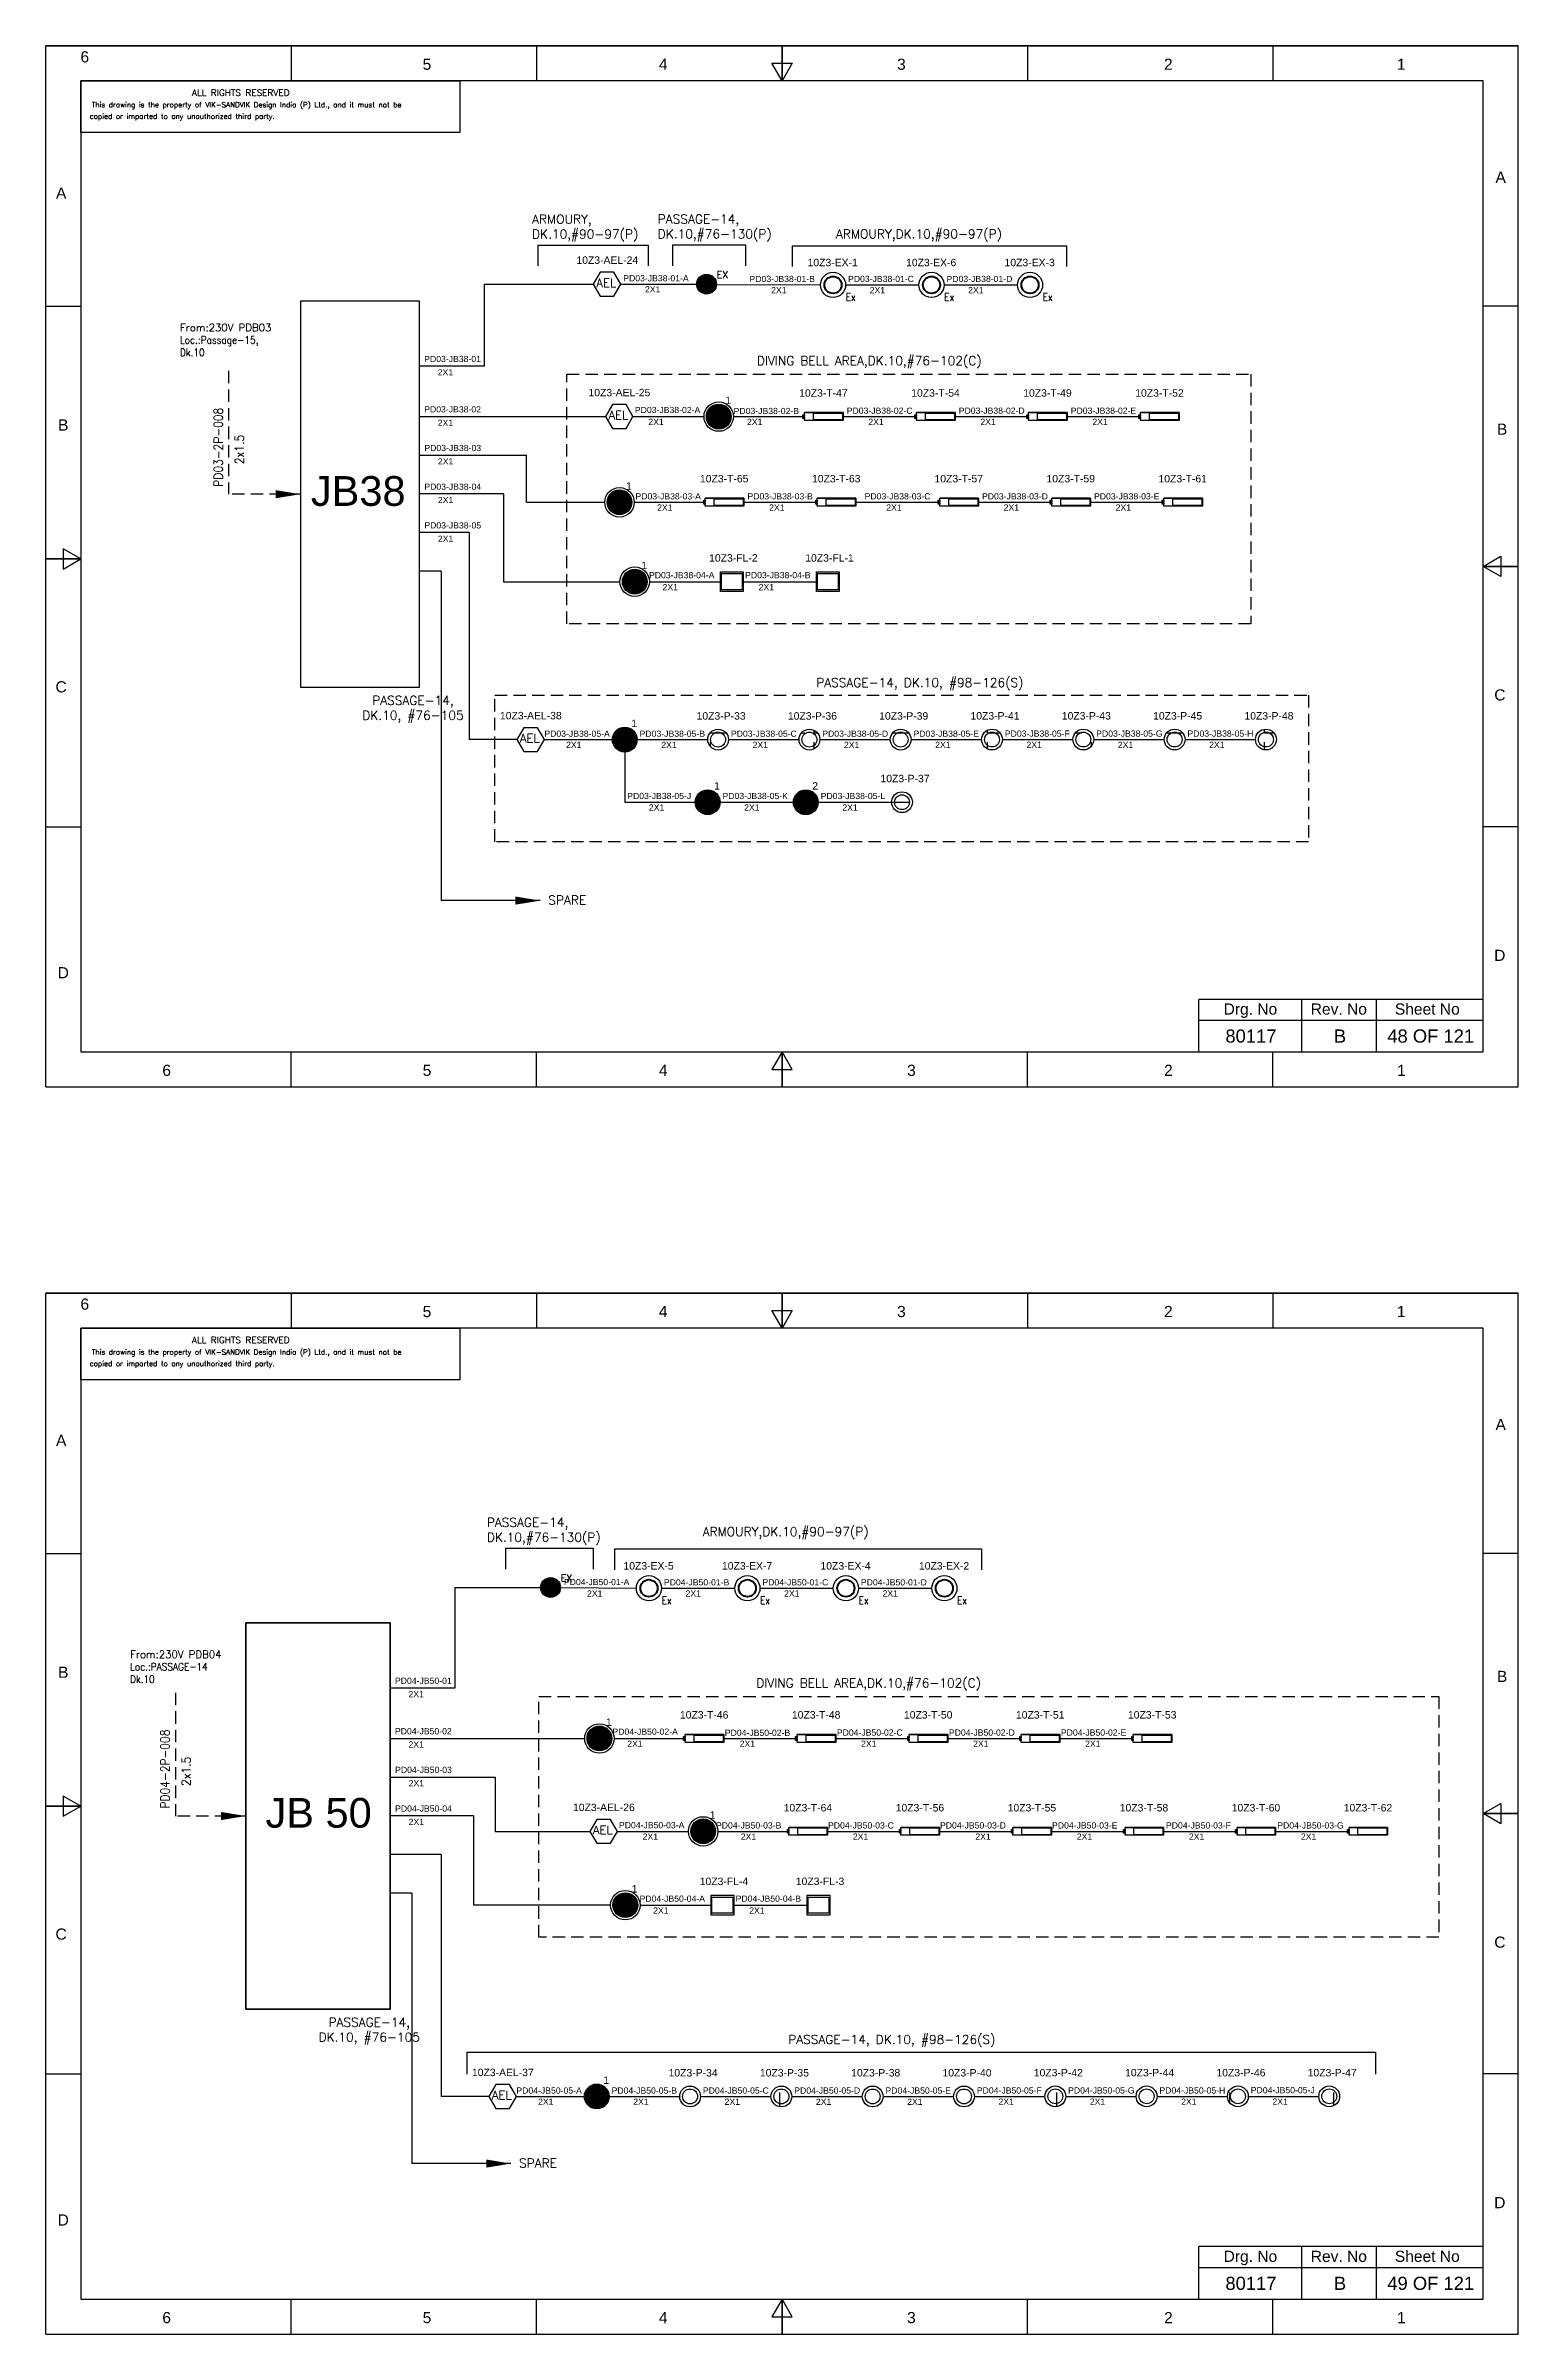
# Model space of a CAD drawing. Header units: inches. Extents: x -3311 to 1429, y -713 to 2436.
# Drawn here: x -1000.2 to -703.2, y 969.1 to 1430.8 of the extents above; entities that cross this region are included whole.
import ezdxf
from ezdxf.enums import TextEntityAlignment as Align

# ---------------------------------------------------------------- set-up
doc = ezdxf.new("R2010")
doc.units = ezdxf.units.IN
doc.linetypes.add('HIDDEN', pattern=[0.375, 0.25, -0.125])
doc.linetypes.add('SOLID', pattern=[0])
for name, color, linetype, lineweight in [('ELEC_TXT-025', 1, 'Continuous', 25), ('HEL-025', 1, 'Continuous', 25), ('HEL-035', 2, 'Continuous', 35)]:
    doc.layers.add(name, color=color, linetype=linetype, lineweight=lineweight)
doc.layers.add('LINE', color=3, linetype='SOLID')
doc.styles.add('_NORMAL', font='arial.ttf')
doc.styles.add('ROMANS', font='simplex.shx', dxfattribs={"width": 0.88})
doc.styles.get("Standard").update_dxf_attribs({"font": 'arial.ttf'})
doc.dimstyles.get("Standard").update_dxf_attribs({"dimtxt": 0.18, "dimasz": 0.18, "dimexe": 0.18, "dimexo": 0.0625, "dimgap": 0.09, "dimtad": 0, "dimtih": 1, "dimtoh": 1, "dimdec": 4, "dimzin": 0, "dimdsep": 46, "dimtxsty": 'Standard', "dimcen": 0.09, "dimadec": 0, "dimazin": 0, "dimtfac": 1, "dimtdec": 4, "dimtofl": 0, "dimtmove": 0, "dimatfit": 3, "dimfxl": 1, "dimtolj": 1, "dimtzin": 0, "dimarcsym": 0})
pattern_1 = [(0, (0, 0), (0, 6.985), [5.08, -1.905]), (90, (0, 0), (-6.985, 4e-16), [5.08, -1.905])]

# ---------------------------------------------------------------- blocks, each defined once
blk = doc.blocks.new('fr')
at = {"color": 7, "linetype": 'Continuous'}
for p, q in [((33763.99, 4500.4), (33466.99, 4500.4)), ((33466.99, 4500.4), (33763.99, 4500.4)), ((33466.99, 4290.33), (33466.99, 4500.4)), ((33516.49, 4500.4), (33516.49, 4493.33)), ((33565.99, 4500.4), (33565.99, 4493.33)), ((33615.49, 4500.4), (33615.49, 4493.33)), ((33615.49, 4493.33), (33615.49, 4500.4)), ((33615.49, 4500.4), (33615.49, 4493.33)), ((33664.99, 4500.4), (33664.99, 4493.33)), ((33714.49, 4500.4), (33714.49, 4493.33)), ((33763.99, 4290.33), (33763.99, 4500.4)), ((33763.99, 4290.33), (33763.99, 4500.4)), ((33756.92, 4493.33), (33474.06, 4493.33)), ((33474.06, 4493.33), (33474.06, 4297.41)), ((33615.49, 4493.33), (33613.45, 4496.87)), ((33613.45, 4496.87), (33617.53, 4496.87)), ((33617.53, 4496.87), (33615.49, 4493.33)), ((33756.92, 4297.41), (33756.92, 4493.33)), ((33466.99, 4447.89), (33474.06, 4447.89)), ((33763.99, 4447.89), (33756.92, 4447.89)), ((33466.99, 4396.87), (33474.06, 4396.87)), ((33474.06, 4396.87), (33466.99, 4396.87)), ((33466.99, 4396.87), (33474.06, 4396.87)), ((33474.06, 4396.87), (33470.53, 4398.91)), ((33470.53, 4398.91), (33470.53, 4394.83)), ((33470.53, 4394.83), (33474.06, 4396.87)), ((33756.92, 4395.37), (33760.45, 4397.41)), ((33760.45, 4397.41), (33760.45, 4393.33)), ((33763.99, 4395.37), (33756.92, 4395.37)), ((33760.45, 4393.33), (33756.92, 4395.37)), ((33756.92, 4395.37), (33763.99, 4395.37)), ((33763.99, 4395.37), (33756.92, 4395.37)), ((33466.99, 4342.85), (33474.06, 4342.85)), ((33763.99, 4342.85), (33756.92, 4342.85)), ((33474.06, 4297.41), (33756.92, 4297.41)), ((33516.49, 4290.33), (33516.49, 4297.41)), ((33565.99, 4290.33), (33565.99, 4297.41)), ((33615.49, 4297.41), (33613.45, 4293.87)), ((33615.49, 4290.33), (33615.49, 4297.41)), ((33617.53, 4293.87), (33615.49, 4297.41)), ((33615.49, 4297.41), (33615.49, 4290.33)), ((33615.49, 4290.33), (33615.49, 4297.41)), ((33664.99, 4290.33), (33664.99, 4297.41)), ((33714.49, 4290.33), (33714.49, 4297.41)), ((33466.99, 4290.33), (33763.99, 4290.33)), ((33466.99, 4290.33), (33763.99, 4290.33)), ((33613.45, 4293.87), (33617.53, 4293.87))]:
    blk.add_line(p, q, dxfattribs=at)
at = {"color": 7, "style": '_NORMAL'}
for s, p in [('6', (33474.86, 4498.18)), ('5', (33543.88, 4496.68)), ('4', (33591.52, 4496.68)), ('3', (33639.57, 4496.68)), ('2', (33693.41, 4496.68)), ('1', (33740.39, 4496.68)), ('A', (33760.45, 4473.88)), ('A', (33470.1, 4470.68)), ('B', (33470.52, 4423.9)), ('B', (33760.74, 4423.06)), ('C', (33470.08, 4371.07)), ('C', (33760.29, 4369.44)), ('D', (33760.27, 4316.89)), ('D', (33470.51, 4313.39)), ('6', (33491.37, 4293.69)), ('5', (33543.89, 4293.69)), ('4', (33591.53, 4293.69)), ('3', (33641.59, 4293.69)), ('2', (33693.43, 4293.69)), ('1', (33740.41, 4293.69))]:
    blk.add_text(s, height=2.25, dxfattribs=at).set_placement(p, align=Align.MIDDLE_CENTER)
blk = doc.blocks.new('A$C4BAD7D21')
at = {"layer": 'HEL-025'}
blk.add_lwpolyline([(-34000, 0), (-34000, 2086), (-18714, 2086), (-18714, 0)], close=True, dxfattribs=at)
at = {"layer": 'HEL-025', "style": 'ROMANS'}
for s, p in [('This drawing is the property of VIK-SANDVIK Design India (P) Ltd., and it must not be', (-33558, 1016)), (' copied or imparted to any unauthorized third party.', (-33785, 550))]:
    blk.add_text(s, height=210, dxfattribs=at).set_placement(p)
at = {"layer": 'HEL-035', "style": 'ROMANS'}
blk.add_text('     ALL RIGHTS RESERVED', height=262.5, dxfattribs=at).set_placement((-30497, 1476))
blk = doc.blocks.new('AEL')
at = {"color": 4}
blk.add_lwpolyline([(989.98, -190.09), (992.75, -190.09), (994.14, -187.69), (992.75, -185.28), (989.98, -185.28), (988.59, -187.69)], close=True, dxfattribs=at)
at = {"color": 4, "style": 'ROMANS'}
blk.add_text('AEL', height=1.725, dxfattribs=at).set_placement((989.2, -188.27))
blk = doc.blocks.new('AEL_L')
blk.add_blockref('AEL', (0, 0))
blk.add_attdef('TAG_NO', (986.55, -183.59), '', height=1.5)
blk = doc.blocks.new('FIXED_KEY_SWITCH')
h = blk.add_hatch(color=1)
h.dxf.hatch_style = 1
edge = h.paths.add_edge_path()
edge.add_arc((848.13, 1737.46), 2.5, 0, 360)
at = {"color": 1}
blk.add_circle((848.13, 1737.46), 2.5, dxfattribs=at)
at = {"color": 7, "insert": (849.44, 1741.5), "char_height": 1.5, "attachment_point": 1, "style": '_NORMAL'}
blk.add_mtext_dynamic_manual_height_columns('1', width=1.5, gutter_width=7.5, heights=[0], dxfattribs=at)
blk = doc.blocks.new('SWT')
blk.add_blockref('FIXED_KEY_SWITCH', (0, 0))
blk.add_attdef('TAG_NO', (844.55, 1741.11), '', height=1.5)
blk = doc.blocks.new('2A')
at = {"color": 7, "lineweight": -3, "ltscale": 2.5}
blk.add_line((790.02, 1997.62, -0.03), (782.23, 1997.62, -0.03), dxfattribs=at)
at = {"color": 7, "lineweight": -3, "ltscale": 2.5, "elevation": -0.03}
for points in [[(781.91, 1997.21), (782.23, 1997.21), (782.23, 1996.94), (781.91, 1996.94)], [(781.91, 1996.7), (782.23, 1996.7), (782.23, 1996.44), (781.91, 1996.44)], [(782.23, 1997.62), (790.02, 1997.62), (790.02, 1996.02), (782.23, 1996.02)], [(784.03, 1997.5), (789.88, 1997.5), (789.88, 1996.14), (784.03, 1996.14)]]:
    blk.add_lwpolyline(points, close=True, dxfattribs=at)
blk = doc.blocks.new('LED TUBE LIGHT 30W')
blk.add_blockref('2A', (179.91, -357.89))
blk.add_attdef('TAG_NO.', (962.52, 1642.97), '', height=1.5)
blk = doc.blocks.new('13')
for points in [[(436.88, 1959.44), (441.46, 1959.44), (441.46, 1955.44), (436.88, 1955.44)], [(437.07, 1959.08), (441.26, 1959.08), (441.26, 1955.8), (437.07, 1955.8)]]:
    blk.add_lwpolyline(points, close=True)
blk = doc.blocks.new('LED FLOOD LIGHT 100W')
blk.add_blockref('13', (5123.55, -712.19))
blk.add_attdef('TAG_NO', (5558.98, 1249.67), '', height=1.5)
blk = doc.blocks.new('4')
blk.add_circle((514.17, -147.17), 2.54)
at = {"lineweight": 50}
blk.add_circle((514.17, -147.17), 1.73, dxfattribs=at)
at = {"style": 'ROMANS', "width": 0.88}
blk.add_text('Ex', height=1.5, dxfattribs=at).set_placement((516.72, -150.36))
blk = doc.blocks.new('LED EXPLOSION PROOF LIGHT 15W')
blk.add_blockref('4', (0, 0))
blk.add_attdef('TAG_NO', (509.37, -143.46), '', height=1.5)
blk = doc.blocks.new('1')
h = blk.add_hatch()
h.set_pattern_fill('ANGLE', color=6)
h.set_pattern_definition(pattern_1)
h.paths.add_polyline_path([(303.23, 2044.43, 1), (306.22, 2044.43, 1)], flags=0)
h.paths.add_polyline_path([(302.63, 2044.43, 1), (306.83, 2044.43, 1)])
h.paths.add_polyline_path([(306.22, 2044.43, -1), (303.23, 2044.43, -1)], flags=16)
h = blk.add_hatch()
h.set_pattern_fill('ANGLE', color=6)
h.set_pattern_definition(pattern_1)
h.paths.add_polyline_path([(303.23, 2044.43, 1), (306.22, 2044.43, 1)])
at = {"color": 6}
for radius in [2.1, 1.5]:
    blk.add_circle((304.73, 2044.43), radius, dxfattribs=at)
blk = doc.blocks.new('LED PENDENT LIGHT 15W')
blk.add_blockref('1', (0, 0))
blk.add_attdef('TAG_NO', (301.63, 2048.1), '', height=1.5)
blk = doc.blocks.new('RHS_SWITCH')
h = blk.add_hatch(color=1)
h.dxf.hatch_style = 1
edge = h.paths.add_edge_path()
edge.add_arc((2068.03, 3653.6), 2, 0, 360)
at = {"color": 1}
blk.add_circle((2068.03, 3653.6), 2, dxfattribs=at)
at = {"color": 7, "insert": (2069.08, 3656.84), "char_height": 1.2, "attachment_point": 1, "style": '_NORMAL'}
blk.add_mtext_dynamic_manual_height_columns('2', width=1.5, gutter_width=7.5, heights=[0], dxfattribs=at)
blk = doc.blocks.new('EX_PROOF_SWITCH')
h = blk.add_hatch(color=1)
h.dxf.hatch_style = 1
edge = h.paths.add_edge_path()
edge.add_arc((2067.16, 3666.55), 2, 0, 360)
at = {"color": 1}
blk.add_circle((2067.16, 3666.55), 2, dxfattribs=at)
at = {"color": 1, "style": 'ROMANS'}
blk.add_text('EX', height=1.4, dxfattribs=at).set_placement((2069.19, 3668.46), align=Align.MIDDLE_LEFT)

msp = doc.modelspace()

# ---------------------------------------------------------------- linework, layer by layer
for p, q in [((-900.98, 1390.64, -0.01), (-878.69, 1390.64, -0.01)), ((-873.8, 1390.66, -0.01), (-859.08, 1390.66, -0.01)), ((-849.63, 1390.49, -0.01), (-794.29, 1390.49, -0.01)), ((-911.79, 1382.74), (-911.79, 1366.18)), ((-911.79, 1382.74, 0.04), (-889.76, 1382.74, 0.04)), ((-903.21, 1338.73), (-903.21, 1348.22)), ((-907.88, 1340.41), (-924.84, 1340.41)), ((-914.8, 1332.61), (-924.84, 1332.61)), ((-914.8, 1332.61), (-914.8, 1290.85)), ((-920.43, 1324.81), (-924.84, 1324.81)), ((-920.43, 1324.81), (-920.43, 1258.37)), ((-907.47, 1127.7, -0.1), (-889.8, 1127.7, -0.1)), ((-885.47, 1127.55, -0.1), (-811.43, 1127.55, -0.1)), ((-917.69, 1119.78), (-917.69, 1099.49)), ((-917.69, 1119.78, -0.04), (-900.37, 1119.78, -0.04)), ((-909.54, 1081.52), (-909.54, 1070.57)), ((-913.96, 1073.72), (-930.75, 1073.72)), ((-920.45, 1065.92), (-930.75, 1065.92)), ((-920.45, 1065.92), (-920.45, 1017.09)), ((-926.34, 1058.12), (-930.75, 1058.12)), ((-926.34, 1058.12), (-926.34, 1003.55)), ((-886.29, 1055.68), (-913.96, 1055.68))]:
    msp.add_line(p, q)
at = {"color": 7, "linetype": 'Continuous'}
for p, q in [((-710.27, 1238.44), (-767.59, 1238.44)), ((-767.59, 1227.84), (-767.59, 1238.44)), ((-746.82, 1227.84), (-746.82, 1238.44)), ((-731.8, 1227.84), (-731.8, 1238.44)), ((-767.59, 1234.25), (-710.27, 1234.25)), ((-710.27, 986.79), (-767.59, 986.79)), ((-767.59, 976.19), (-767.59, 986.79)), ((-746.82, 976.19), (-746.82, 986.79)), ((-731.8, 976.19), (-731.8, 986.79)), ((-767.59, 982.6), (-710.27, 982.6))]:
    msp.add_line(p, q, dxfattribs=at)
msp.add_lwpolyline([(-924.84, 1379.31), (-948.85, 1379.31), (-948.85, 1301.41), (-924.84, 1301.41)], close=True)
at = {"linetype": 'HIDDEN', "ltscale": 10}
for points in [[(-963.32, 1365.24), (-963.32, 1340.36)], [(-974.06, 1098.55), (-974.06, 1073.67)]]:
    msp.add_lwpolyline(points, dxfattribs=at)
at = {"linetype": 'HIDDEN', "ltscale": 10, "elevation": -0.04}
for points in [[(-895.1, 1364.59), (-757.12, 1364.59), (-757.12, 1314.21), (-895.1, 1314.21)], [(-900.76, 1097.77), (-719.21, 1097.77), (-719.21, 1049.21), (-900.76, 1049.21)]]:
    msp.add_lwpolyline(points, close=True, dxfattribs=at)
at = {"linetype": 'HIDDEN', "ltscale": 10}
msp.add_lwpolyline([(-909.61, 1299.82), (-745.51, 1299.82), (-745.51, 1270.25), (-909.61, 1270.25)], close=True, dxfattribs=at)
at = {"layer": 'LINE', "color": 0}
for p, q in [((-900.98, 1390.64, -0.01), (-900.98, 1386.45, -0.01)), ((-878.69, 1390.64, -0.01), (-878.69, 1386.45, -0.01)), ((-873.8, 1390.66, -0.01), (-873.8, 1386.47, -0.01)), ((-859.08, 1390.66, -0.01), (-859.08, 1386.47, -0.01)), ((-849.63, 1390.49, -0.01), (-849.63, 1386.3, -0.01)), ((-794.29, 1390.49, -0.01), (-794.29, 1386.3, -0.01)), ((-884.21, 1382.74, 0.04), (-868.91, 1382.74, 0.04)), ((-864.91, 1382.64, 0.04), (-843.95, 1382.6, 0.04)), ((-838.87, 1382.6, 0.04), (-824.08, 1382.6, 0.04)), ((-819.01, 1382.6, 0.04), (-804.21, 1382.6, 0.04)), ((-911.79, 1366.18), (-924.84, 1366.18)), ((-924.84, 1356.02), (-887.31, 1356.02)), ((-881.76, 1356.02), (-867.44, 1356.02)), ((-861.49, 1356.02), (-847.17, 1356.02)), ((-839.37, 1356.02), (-824.57, 1356.02)), ((-816.77, 1356.02), (-801.98, 1356.02)), ((-794.18, 1356.02), (-779.38, 1356.02)), ((-924.81, 1348.22), (-903.21, 1348.22)), ((-907.88, 1340.41), (-907.88, 1322.71)), ((-903.21, 1338.73), (-887.46, 1338.73)), ((-881.51, 1338.73), (-867.19, 1338.73)), ((-859.39, 1338.73), (-844.59, 1338.73)), ((-836.79, 1338.73), (-819.88, 1338.73)), ((-812.08, 1338.73), (-797.29, 1338.73)), ((-789.49, 1338.73), (-774.69, 1338.73)), ((-907.88, 1322.71), (-884.38, 1322.71)), ((-878.43, 1322.71), (-864.11, 1322.71)), ((-859.52, 1322.71), (-844.73, 1322.71)), ((-899.62, 1290.85), (-885.91, 1290.85)), ((-883.41, 1288.35), (-883.41, 1278.22)), ((-880.91, 1290.85), (-866.69, 1290.85)), ((-862.49, 1290.85), (-848.27, 1290.85)), ((-844.07, 1290.84, -0.05), (-829.86, 1290.84, -0.05)), ((-825.66, 1290.84, -0.05), (-811.44, 1290.84, -0.05)), ((-807.24, 1290.84, -0.11), (-793.02, 1290.84, -0.11)), ((-788.83, 1290.86, -0.11), (-774.61, 1290.86, -0.11)), ((-770.41, 1290.86, -0.11), (-756.19, 1290.86, -0.11)), ((-883.41, 1278.22), (-869.19, 1278.22)), ((-864.19, 1278.22), (-849.39, 1278.22)), ((-844.39, 1278.22), (-829.6, 1278.22)), ((-907.47, 1127.7, -0.1), (-907.47, 1123.51, -0.1)), ((-889.8, 1127.7, -0.1), (-889.8, 1123.51, -0.1)), ((-885.47, 1127.55, -0.1), (-885.47, 1123.36, -0.1)), ((-811.43, 1127.55, -0.1), (-811.43, 1123.36, -0.1)), ((-896.37, 1119.76, -0.04), (-881.08, 1119.63, -0.04)), ((-876.01, 1119.63, -0.04), (-861.22, 1119.63, -0.04)), ((-856.15, 1119.63, -0.04), (-841.35, 1119.63, -0.04)), ((-836.28, 1119.63, -0.04), (-821.48, 1119.63, -0.04)), ((-959.86, 1112.62), (-959.86, 1034.72)), ((-930.75, 1112.62), (-959.86, 1112.62)), ((-930.75, 1034.72), (-930.75, 1112.62)), ((-917.69, 1099.49), (-930.75, 1099.49)), ((-930.75, 1089.32), (-891.5, 1089.32)), ((-885.55, 1089.32), (-871.23, 1089.32)), ((-863.43, 1089.32), (-848.64, 1089.32)), ((-840.84, 1089.32), (-826.04, 1089.32)), ((-818.24, 1089.32), (-803.45, 1089.32)), ((-795.65, 1089.32), (-780.85, 1089.32)), ((-930.72, 1081.52), (-909.54, 1081.52)), ((-909.54, 1070.57), (-890.45, 1070.57)), ((-884.9, 1070.57), (-870.57, 1070.57)), ((-864.63, 1070.57), (-850.31, 1070.57)), ((-842.51, 1070.57), (-827.71, 1070.57)), ((-819.91, 1070.57), (-805.12, 1070.57)), ((-797.32, 1070.57), (-782.52, 1070.57)), ((-774.72, 1070.57), (-759.93, 1070.57)), ((-752.13, 1070.57), (-737.33, 1070.57)), ((-880.34, 1055.68), (-866.02, 1055.68)), ((-861.43, 1055.68), (-846.63, 1055.68)), ((-959.86, 1034.72), (-930.75, 1034.72)), ((-915.26, 1026.06), (-915.26, 1021.56)), ((-915.26, 1026.06), (-731.97, 1026.06)), ((-731.97, 1026.06), (-731.97, 1021.56)), ((-905.27, 1017.09), (-891.56, 1017.09)), ((-886.56, 1017.09), (-872.34, 1017.09)), ((-868.14, 1017.09), (-853.92, 1017.09)), ((-849.72, 1017.09, -0.05), (-835.51, 1017.09, -0.05)), ((-831.31, 1017.09, -0.05), (-817.09, 1017.09, -0.05)), ((-812.89, 1017.09, -0.11), (-798.68, 1017.09, -0.11)), ((-794.48, 1017.11, -0.11), (-780.26, 1017.11, -0.11)), ((-776.06, 1017.11, -0.11), (-761.84, 1017.11, -0.11)), ((-757.64, 1017.11, -0.11), (-743.43, 1017.11, -0.11))]:
    msp.add_line(p, q, dxfattribs=at)
at = {"layer": 'LINE', "color": 7}
for p, q in [((-905.17, 1290.85), (-914.8, 1290.85)), ((-913.96, 1073.72), (-913.96, 1055.68)), ((-910.82, 1017.09), (-920.45, 1017.09))]:
    msp.add_line(p, q, dxfattribs=at)
at = {"layer": 'LINE', "color": 0}
msp.add_lwpolyline([(-959.86, 1112.62), (-930.75, 1112.62), (-930.75, 1034.72), (-959.86, 1034.72)], close=True, dxfattribs=at)
for centre in [(-864.46, 1356.02), (-884.48, 1338.73), (-881.41, 1322.71), (-888.53, 1089.32), (-867.6, 1070.57), (-883.31, 1055.68)]:
    msp.add_circle(centre, 2.97, dxfattribs=at)

# ---------------------------------------------------------------- block references
for name, p in [('fr', (-34467.19, -3069.57)), ('SWT', (-1712.59, -381.44)), ('SWT', (-1732.61, -398.72)), ('SWT', (-1729.53, -414.75)), ('SWT', (-1731.54, -446.61)), ('SWT', (-1714.82, -459.24)), ('fr', (-34467.19, -3321.22)), ('SWT', (-1736.66, -648.14)), ('SWT', (-1715.73, -666.88)), ('SWT', (-1731.44, -681.77)), ('SWT', (-1737.19, -720.37))]:
    msp.add_blockref(name, p)
ref = msp.add_blockref('AEL_L', (-1878.35, 1570.43, 0.04))
ref.add_attrib('TAG_NO', '10Z3-AEL-24', (-893.17, 1386.84, 0.04), dxfattribs={"color": 4, "height": 1.5})
ref = msp.add_blockref('LED EXPLOSION PROOF LIGHT 15W', (-1355.58, 1529.76, 0.04))
ref.add_attrib('TAG_NO', '10Z3-EX-1', (-846.54, 1386.36, 0.04), dxfattribs={"height": 1.5})
ref = msp.add_blockref('LED EXPLOSION PROOF LIGHT 15W', (-1335.71, 1529.76, 0.04))
ref.add_attrib('TAG_NO', '10Z3-EX-6', (-826.68, 1386.36, 0.04), dxfattribs={"height": 1.5})
ref = msp.add_blockref('LED EXPLOSION PROOF LIGHT 15W', (-1315.84, 1529.76, 0.04))
ref.add_attrib('TAG_NO', '10Z3-EX-3', (-806.81, 1386.36, 0.04), dxfattribs={"height": 1.5})
ref = msp.add_blockref('AEL_L', (-1875.9, 1543.71))
ref.add_attrib('TAG_NO', '10Z3-AEL-25', (-890.73, 1360.12), dxfattribs={"color": 4, "height": 1.5})
ref = msp.add_blockref('LED TUBE LIGHT 30W', (-1809.3, -282.91, 0.03))
ref.add_attrib('TAG_NO.', '10Z3-T-47', (-848.23, 1360.04, 0.03), dxfattribs={"height": 1.5})
ref = msp.add_blockref('LED TUBE LIGHT 30W', (-1786.7, -282.91, 0.03))
ref.add_attrib('TAG_NO.', '10Z3-T-54', (-825.63, 1360.04, 0.03), dxfattribs={"height": 1.5})
ref = msp.add_blockref('LED TUBE LIGHT 30W', (-1764.11, -282.91, 0.03))
ref.add_attrib('TAG_NO.', '10Z3-T-49', (-803.04, 1360.04, 0.03), dxfattribs={"height": 1.5})
ref = msp.add_blockref('LED TUBE LIGHT 30W', (-1741.52, -282.91, 0.03))
ref.add_attrib('TAG_NO.', '10Z3-T-52', (-780.45, 1360.04, 0.03), dxfattribs={"height": 1.5})
ref = msp.add_blockref('LED TUBE LIGHT 30W', (-1829.32, -300.19, 0.03))
ref.add_attrib('TAG_NO.', '10Z3-T-65', (-868.25, 1342.75, 0.03), dxfattribs={"height": 1.5})
ref = msp.add_blockref('LED TUBE LIGHT 30W', (-1806.72, -300.19, 0.03))
ref.add_attrib('TAG_NO.', '10Z3-T-63', (-845.65, 1342.75, 0.03), dxfattribs={"height": 1.5})
ref = msp.add_blockref('LED TUBE LIGHT 30W', (-1782.01, -300.19, 0.03))
ref.add_attrib('TAG_NO.', '10Z3-T-57', (-820.94, 1342.75, 0.03), dxfattribs={"height": 1.5})
ref = msp.add_blockref('LED TUBE LIGHT 30W', (-1759.42, -300.19, 0.03))
ref.add_attrib('TAG_NO.', '10Z3-T-59', (-798.35, 1342.75, 0.03), dxfattribs={"height": 1.5})
ref = msp.add_blockref('LED TUBE LIGHT 30W', (-1736.83, -300.19, 0.03))
ref.add_attrib('TAG_NO.', '10Z3-T-61', (-775.76, 1342.75, 0.03), dxfattribs={"height": 1.5})
ref = msp.add_blockref('LED FLOOD LIGHT 100W', (-6424.53, 77.45))
ref.add_attrib('TAG_NO', '10Z3-FL-2', (-866.4, 1326.76), dxfattribs={"height": 1.5})
ref = msp.add_blockref('LED FLOOD LIGHT 100W', (-6405.15, 77.45))
ref.add_attrib('TAG_NO', '10Z3-FL-1', (-847.01, 1326.76), dxfattribs={"height": 1.5})
ref = msp.add_blockref('AEL_L', (-1893.76, 1478.53))
ref.add_attrib('TAG_NO', '10Z3-AEL-38', (-908.59, 1294.94), dxfattribs={"color": 4, "height": 1.5})
ref = msp.add_blockref('LED PENDENT LIGHT 15W', (-1169.32, -753.58))
ref.add_attrib('TAG_NO', '10Z3-P-33', (-868.93, 1294.88), dxfattribs={"height": 1.5})
ref = msp.add_blockref('LED PENDENT LIGHT 15W', (-1150.9, -753.58, -0.05))
ref.add_attrib('TAG_NO', '10Z3-P-36', (-850.51, 1294.88, -0.05), dxfattribs={"height": 1.5})
ref = msp.add_blockref('LED PENDENT LIGHT 15W', (-1132.49, -753.58, -0.11))
ref.add_attrib('TAG_NO', '10Z3-P-39', (-832.1, 1294.88, -0.11), dxfattribs={"height": 1.5})
ref = msp.add_blockref('LED PENDENT LIGHT 15W', (-1114.07, -753.57, -0.11))
ref.add_attrib('TAG_NO', '10Z3-P-41', (-813.68, 1294.9, -0.11), dxfattribs={"height": 1.5})
ref = msp.add_blockref('LED PENDENT LIGHT 15W', (-1095.65, -753.57, -0.11))
ref.add_attrib('TAG_NO', '10Z3-P-43', (-795.26, 1294.9, -0.11), dxfattribs={"height": 1.5})
ref = msp.add_blockref('LED PENDENT LIGHT 15W', (-1077.24, -753.57, -0.11))
ref.add_attrib('TAG_NO', '10Z3-P-45', (-776.85, 1294.9, -0.11), dxfattribs={"height": 1.5})
ref = msp.add_blockref('LED PENDENT LIGHT 15W', (-1058.82, -753.57, -0.11))
ref.add_attrib('TAG_NO', '10Z3-P-48', (-758.43, 1294.9, -0.11), dxfattribs={"height": 1.5})
ref = msp.add_blockref('LED PENDENT LIGHT 15W', (-1132.23, -766.21))
ref.add_attrib('TAG_NO', '10Z3-P-37', (-831.84, 1282.25), dxfattribs={"height": 1.5})
ref = msp.add_blockref('LED EXPLOSION PROOF LIGHT 15W', (-1392.71, 1266.8, -0.04))
ref.add_attrib('TAG_NO', '10Z3-EX-5', (-883.68, 1123.4, -0.04), dxfattribs={"height": 1.5})
ref = msp.add_blockref('LED EXPLOSION PROOF LIGHT 15W', (-1372.85, 1266.8, -0.04))
ref.add_attrib('TAG_NO', '10Z3-EX-7', (-863.81, 1123.4, -0.04), dxfattribs={"height": 1.5})
ref = msp.add_blockref('LED EXPLOSION PROOF LIGHT 15W', (-1352.98, 1266.8, -0.04))
ref.add_attrib('TAG_NO', '10Z3-EX-4', (-843.95, 1123.4, -0.04), dxfattribs={"height": 1.5})
ref = msp.add_blockref('LED EXPLOSION PROOF LIGHT 15W', (-1333.12, 1266.8, -0.04))
ref.add_attrib('TAG_NO', '10Z3-EX-2', (-824.08, 1123.4, -0.04), dxfattribs={"height": 1.5})
ref = msp.add_blockref('LED TUBE LIGHT 30W', (-1833.36, -549.61, 0.03))
ref.add_attrib('TAG_NO.', '10Z3-T-46', (-872.29, 1093.34, 0.03), dxfattribs={"height": 1.5})
ref = msp.add_blockref('LED TUBE LIGHT 30W', (-1810.77, -549.61, 0.03))
ref.add_attrib('TAG_NO.', '10Z3-T-48', (-849.7, 1093.34, 0.03), dxfattribs={"height": 1.5})
ref = msp.add_blockref('LED TUBE LIGHT 30W', (-1788.17, -549.61, 0.03))
ref.add_attrib('TAG_NO.', '10Z3-T-50', (-827.1, 1093.34, 0.03), dxfattribs={"height": 1.5})
ref = msp.add_blockref('LED TUBE LIGHT 30W', (-1765.58, -549.61, 0.03))
ref.add_attrib('TAG_NO.', '10Z3-T-51', (-804.51, 1093.34, 0.03), dxfattribs={"height": 1.5})
ref = msp.add_blockref('LED TUBE LIGHT 30W', (-1742.99, -549.61, 0.03))
ref.add_attrib('TAG_NO.', '10Z3-T-53', (-781.92, 1093.34, 0.03), dxfattribs={"height": 1.5})
ref = msp.add_blockref('AEL_L', (-1879.04, 1258.26))
ref.add_attrib('TAG_NO', '10Z3-AEL-26', (-893.86, 1074.67), dxfattribs={"color": 4, "height": 1.5})
ref = msp.add_blockref('LED TUBE LIGHT 30W', (-1812.44, -568.35, 0.03))
ref.add_attrib('TAG_NO.', '10Z3-T-64', (-851.37, 1074.59, 0.03), dxfattribs={"height": 1.5})
ref = msp.add_blockref('LED TUBE LIGHT 30W', (-1789.84, -568.35, 0.03))
ref.add_attrib('TAG_NO.', '10Z3-T-56', (-828.77, 1074.59, 0.03), dxfattribs={"height": 1.5})
ref = msp.add_blockref('LED TUBE LIGHT 30W', (-1767.25, -568.35, 0.03))
ref.add_attrib('TAG_NO.', '10Z3-T-55', (-806.18, 1074.59, 0.03), dxfattribs={"height": 1.5})
ref = msp.add_blockref('LED TUBE LIGHT 30W', (-1744.65, -568.35, 0.03))
ref.add_attrib('TAG_NO.', '10Z3-T-58', (-783.58, 1074.59, 0.03), dxfattribs={"height": 1.5})
ref = msp.add_blockref('LED TUBE LIGHT 30W', (-1722.06, -568.35, 0.03))
ref.add_attrib('TAG_NO.', '10Z3-T-60', (-760.99, 1074.59, 0.03), dxfattribs={"height": 1.5})
ref = msp.add_blockref('LED TUBE LIGHT 30W', (-1699.47, -568.35, 0.03))
ref.add_attrib('TAG_NO.', '10Z3-T-62', (-738.4, 1074.59, 0.03), dxfattribs={"height": 1.5})
ref = msp.add_blockref('LED FLOOD LIGHT 100W', (-6426.44, -189.57))
ref.add_attrib('TAG_NO', '10Z3-FL-4', (-868.3, 1059.74), dxfattribs={"height": 1.5})
ref = msp.add_blockref('LED FLOOD LIGHT 100W', (-6407.06, -189.57))
ref.add_attrib('TAG_NO', '10Z3-FL-3', (-848.92, 1059.74), dxfattribs={"height": 1.5})
ref = msp.add_blockref('AEL_L', (-1899.41, 1204.78))
ref.add_attrib('TAG_NO', '10Z3-AEL-37', (-914.24, 1021.19), dxfattribs={"color": 4, "height": 1.5})
ref = msp.add_blockref('LED PENDENT LIGHT 15W', (-1174.97, -1027.34))
ref.add_attrib('TAG_NO', '10Z3-P-34', (-874.58, 1021.12), dxfattribs={"height": 1.5})
ref = msp.add_blockref('LED PENDENT LIGHT 15W', (-1156.55, -1027.34, -0.05))
ref.add_attrib('TAG_NO', '10Z3-P-35', (-856.16, 1021.12, -0.05), dxfattribs={"height": 1.5})
ref = msp.add_blockref('LED PENDENT LIGHT 15W', (-1138.14, -1027.34, -0.05))
ref.add_attrib('TAG_NO', '10Z3-P-38', (-837.75, 1021.12, -0.05), dxfattribs={"height": 1.5})
ref = msp.add_blockref('LED PENDENT LIGHT 15W', (-1119.72, -1027.34, -0.11))
ref.add_attrib('TAG_NO', '10Z3-P-40', (-819.33, 1021.12, -0.11), dxfattribs={"height": 1.5})
ref = msp.add_blockref('LED PENDENT LIGHT 15W', (-1101.3, -1027.32, -0.11))
ref.add_attrib('TAG_NO', '10Z3-P-42', (-800.91, 1021.14, -0.11), dxfattribs={"height": 1.5})
ref = msp.add_blockref('LED PENDENT LIGHT 15W', (-1082.89, -1027.32, -0.11))
ref.add_attrib('TAG_NO', '10Z3-P-44', (-782.5, 1021.14, -0.11), dxfattribs={"height": 1.5})
ref = msp.add_blockref('LED PENDENT LIGHT 15W', (-1064.47, -1027.32, -0.11))
ref.add_attrib('TAG_NO', '10Z3-P-46', (-764.08, 1021.14, -0.11), dxfattribs={"height": 1.5})
ref = msp.add_blockref('LED PENDENT LIGHT 15W', (-1046.05, -1027.32, -0.11))
ref.add_attrib('TAG_NO', '10Z3-P-47', (-745.67, 1021.14, -0.11), dxfattribs={"height": 1.5})
at = {"layer": 'ELEC_TXT-025', "color": 0, "xscale": 0.005, "yscale": 0.005, "zscale": 0.005}
for p in [(-823.13, 1413.34), (-823.13, 1161.68)]:
    msp.add_blockref('A$C4BAD7D21', p, dxfattribs=at)
at = {"layer": 'LINE', "color": 7}
for p in [(-2934.07, -2283.81, 0.04), (-2965.54, -2546.77, -0.04)]:
    msp.add_blockref('EX_PROOF_SWITCH', p, dxfattribs=at)
at = {"layer": 'LINE', "color": 7, "xscale": 1.25, "yscale": 1.25, "zscale": 1.25}
msp.add_blockref('RHS_SWITCH', (-3431.94, -3288.79), dxfattribs=at)

# ---------------------------------------------------------------- texts
at = {"color": 7}
for s, p in [('PD03-JB38-01-A', (-883.72, 1383.31, 0.04)), ('2X1', (-879.34, 1381.06, 0.04)), ('PD03-JB38-01-B', (-858.25, 1383.17, 0.04)), ('2X1', (-853.88, 1380.91, 0.04)), ('PD03-JB38-01-C', (-838.38, 1383.17, 0.04)), ('2X1', (-834.01, 1380.91, 0.04)), ('PD03-JB38-01-D', (-818.52, 1383.17, 0.04)), ('2X1', (-814.15, 1380.91, 0.04)), ('PD03-JB38-01', (-923.87, 1367.02)), ('2X1', (-921.14, 1364.33)), ('PD03-JB38-02', (-923.87, 1356.86)), ('PD03-JB38-02-A', (-881.38, 1356.73, 0.08)), ('PD03-JB38-02-B', (-861.46, 1356.53, 0.05)), ('PD03-JB38-02-C', (-838.65, 1356.59, -0.03)), ('PD03-JB38-02-D', (-816.05, 1356.59, -0.03)), ('PD03-JB38-02-E', (-793.46, 1356.59, -0.03)), ('2X1', (-921.14, 1354.16)), ('2X1', (-878.65, 1354.33)), ('2X1', (-858.76, 1354.33, -0.03)), ('2X1', (-834.28, 1354.34)), ('2X1', (-811.68, 1354.34)), ('2X1', (-789.09, 1354.34)), ('PD03-JB38-03', (-923.84, 1349.06)), ('2X1', (-921.11, 1346.36)), ('PD03-JB38-04', (-923.84, 1341.25)), ('2X1', (-921.11, 1338.56)), ('PD03-JB38-03-A', (-881.26, 1339.31, -0.03)), ('PD03-JB38-03-B', (-858.67, 1339.31, -0.03)), ('PD03-JB38-03-C', (-835.04, 1339.31, -0.03)), ('PD03-JB38-03-D', (-811.36, 1339.31, -0.03)), ('PD03-JB38-03-E', (-788.77, 1339.31, -0.03)), ('PD03-JB38-05', (-923.84, 1333.45)), ('2X1', (-876.89, 1337.05)), ('2X1', (-854.3, 1337.05)), ('2X1', (-830.67, 1337.05)), ('2X1', (-806.99, 1337.05)), ('2X1', (-784.4, 1337.05)), ('2X1', (-921.11, 1330.76)), ('PD03-JB38-04-A', (-878.53, 1323.41, 0.08)), ('2X1', (-875.79, 1321)), ('PD03-JB38-04-B', (-859.14, 1323.41, 0.08)), ('2X1', (-856.41, 1321)), ('PD03-JB38-05-A', (-899.63, 1291.42)), ('2X1', (-895.26, 1289.16)), ('PD03-JB38-05-B', (-880.42, 1291.42)), ('2X1', (-876.05, 1289.16)), ('PD03-JB38-05-C', (-862, 1291.42, -0.03)), ('2X1', (-857.63, 1289.16)), ('PD03-JB38-05-D', (-843.58, 1291.42, -0.05)), ('2X1', (-839.21, 1289.16, -0.05)), ('PD03-JB38-05-E', (-825.17, 1291.42, -0.05)), ('2X1', (-820.8, 1289.16, -0.05)), ('PD03-JB38-05-F', (-806.75, 1291.44, -0.11)), ('2X1', (-802.38, 1289.18, -0.11)), ('PD03-JB38-05-G', (-788.33, 1291.44, -0.11)), ('2X1', (-783.96, 1289.18, -0.11)), ('PD03-JB38-05-H', (-769.92, 1291.44, -0.11)), ('2X1', (-765.55, 1289.18, -0.11)), ('PD03-JB38-05-J', (-882.92, 1278.85)), ('PD03-JB38-05-K', (-863.7, 1278.85)), ('PD03-JB38-05-L', (-843.9, 1278.85)), ('2X1', (-878.55, 1276.53)), ('2X1', (-859.33, 1276.53)), ('2X1', (-839.53, 1276.53)), ('PD04-JB50-01-A', (-895.69, 1120.25, -0.04)), ('2X1', (-891.02, 1117.95, -0.04)), ('PD04-JB50-01-B', (-875.52, 1120.2, -0.04)), ('2X1', (-871.15, 1117.95, -0.04)), ('PD04-JB50-01-C', (-855.65, 1120.2, -0.04)), ('2X1', (-851.28, 1117.95, -0.04)), ('PD04-JB50-01-D', (-835.79, 1120.2, -0.04)), ('2X1', (-831.42, 1117.95, -0.04)), ('PD04-JB50-01', (-929.77, 1100.33)), ('2X1', (-927.04, 1097.64)), ('PD04-JB50-02', (-929.77, 1090.16)), ('PD04-JB50-02-A', (-885.9, 1090.07, 0.08)), ('PD04-JB50-02-B', (-863.24, 1089.84, 0.05)), ('PD04-JB50-02-C', (-840.64, 1089.89, -0.03)), ('PD04-JB50-02-D', (-818.04, 1089.89, -0.03)), ('PD04-JB50-02-E', (-795.45, 1089.89, -0.03)), ('2X1', (-927.04, 1087.47)), ('2X1', (-882.92, 1087.64)), ('2X1', (-860.23, 1087.64, -0.03)), ('2X1', (-835.75, 1087.64)), ('2X1', (-813.15, 1087.64)), ('2X1', (-790.56, 1087.64)), ('PD04-JB50-03', (-929.74, 1082.36)), ('2X1', (-927.01, 1079.67)), ('PD04-JB50-04', (-929.74, 1074.56)), ('2X1', (-927.01, 1071.87)), ('PD04-JB50-03-A', (-884.59, 1071.21, -0.03)), ('PD04-JB50-03-B', (-865.02, 1071.15, -0.03)), ('PD04-JB50-03-C', (-842.42, 1071.15, -0.03)), ('PD04-JB50-03-D', (-819.83, 1071.15, -0.03)), ('PD04-JB50-03-E', (-797.23, 1071.15, -0.03)), ('PD04-JB50-03-F', (-774.25, 1071.15, -0.03)), ('PD04-JB50-03-G', (-751.8, 1071.15, -0.03)), ('2X1', (-879.8, 1068.89)), ('2X1', (-860.01, 1068.89)), ('2X1', (-837.41, 1068.89)), ('2X1', (-812.7, 1068.89)), ('2X1', (-792.23, 1068.89)), ('2X1', (-769.63, 1068.89)), ('2X1', (-747.04, 1068.89)), ('PD04-JB50-04-A', (-880.43, 1056.38, 0.08)), ('PD04-JB50-04-B', (-861.05, 1056.38, 0.08)), ('2X1', (-877.7, 1053.98)), ('2X1', (-858.32, 1053.98)), ('PD04-JB50-05-A', (-905.28, 1017.66)), ('2X1', (-900.91, 1015.41)), ('PD04-JB50-05-B', (-886.07, 1017.66)), ('2X1', (-881.7, 1015.41)), ('PD04-JB50-05-C', (-867.65, 1017.66, -0.03)), ('2X1', (-863.28, 1015.4)), ('PD04-JB50-05-D', (-849.23, 1017.66, -0.05)), ('2X1', (-844.86, 1015.4, -0.05)), ('PD04-JB50-05-E', (-830.82, 1017.66, -0.05)), ('2X1', (-826.45, 1015.4, -0.05)), ('PD04-JB50-05-F', (-812.4, 1017.68, -0.11)), ('2X1', (-808.03, 1015.42, -0.11)), ('PD04-JB50-05-G', (-793.99, 1017.68, -0.11)), ('2X1', (-789.61, 1015.42, -0.11)), ('PD04-JB50-05-H', (-775.57, 1017.68, -0.11)), ('2X1', (-771.2, 1015.42, -0.11)), ('PD04-JB50-05-J', (-757.15, 1017.74, -0.11)), ('2X1', (-752.78, 1015.42, -0.11))]:
    msp.add_text(s, height=1.25, dxfattribs=at).set_placement(p)
at = {"color": 7, "lineweight": 30}
for s, p in [('JB38 ', (-936.01, 1341.01)), ('JB 50', (-945.17, 1074.32))]:
    msp.add_text(s, height=6, dxfattribs=at).set_placement(p, align=Align.MIDDLE_CENTER)
at = {"color": 7}
for s, height, p in [('Drg. No', 2.246, (-757.22, 1236.49)), ('Rev. No', 2.246, (-739.38, 1236.49)), ('Sheet No', 2.246, (-721.54, 1236.49)), ('80117', 2.653, (-757.11, 1231.04)), ('B', 2.65, (-739.14, 1231.04)), ('48 OF 121', 2.653, (-720.85, 1231.04)), ('Drg. No', 2.246, (-757.22, 984.84)), ('Rev. No', 2.246, (-739.38, 984.84)), ('Sheet No', 2.246, (-721.54, 984.84)), ('80117', 2.653, (-757.11, 979.39)), ('B', 2.65, (-739.14, 979.39)), ('49 OF 121', 2.653, (-720.85, 979.39))]:
    msp.add_text(s, height=height, dxfattribs=at).set_placement(p, align=Align.MIDDLE_CENTER)
at = {"color": 7, "char_height": 1.8, "attachment_point": 1, "style": '_NORMAL'}
for s, insert, width in [('{\\Fromans|c0;\\C2;ARMOURY,\\PDK.10,#90-97(P)}', (-902.12, 1396.75, 0.27), 74.1776), ('{\\Fromans|c0;\\C2;PASSAGE-14,\\PDK.10,#76-130(P)}', (-876.76, 1396.77, 0.27), 74.1776), ('{\\Fromans|c0;\\C2;ARMOURY,DK.10,#90-97(P)}', (-840.82, 1393.77, 0.22), 74.1776), ('{\\Fromans|c0;\\C2;DIVING BELL AREA,DK.10,#76-102(C)}', (-856.78, 1368.2, 0.23), 74.1776), ('{\\Fromans|c0;\\C2;SPARE}', (-898.85, 1259.37), 8.1658), ('{\\Fromans|c0;\\C2;PASSAGE-14,\\PDK.10,#76-130(P)}', (-911.24, 1133.81, 0.18), 74.1776), ('{\\Fromans|c0;\\C2;ARMOURY,DK.10,#90-97(P)}', (-867.71, 1131.95, 0.18), 74.1776), ('{\\Fromans|c0;\\C2;DIVING BELL AREA,DK.10,#76-102(C)}', (-856.91, 1101.41, 0.23), 74.1776), ('{\\Fromans|c0;\\C2;SPARE}', (-904.75, 1004.54), 8.1658)]:
    msp.add_mtext(s, dxfattribs=dict(at, insert=insert, width=width))
at = {"color": 7, "char_height": 1.5, "width": 36.8884, "attachment_point": 1}
for s, insert in [('{\\Fromans|c0;\\C2;From:230V PDB03 \\P\\Fsimplex|c0;\\W0.88;Loc.:Passage-15,      \\PDk.10}', (-973.14, 1374.73)), ('{\\Fromans|c0;\\C2;From:230V PDB04 \\P\\Fsimplex|c0;\\W0.88;Loc.:PASSAGE-14      \\PDk.10}', (-983.2, 1107.04))]:
    msp.add_mtext(s, dxfattribs=dict(at, insert=insert))
at = {"color": 7, "char_height": 1.8, "width": 17.1296, "attachment_point": 1, "rotation": 90, "style": '_NORMAL'}
for s, insert in [('{\\Fromans|c0;\\W0.88;PD03-2P-008}', (-966.31, 1341.86)), ('{\\Fromans|c0;\\W0.88;PD04-2P-008}', (-977.05, 1075.16))]:
    msp.add_mtext(s, dxfattribs=dict(at, insert=insert))
at = {"color": 7, "char_height": 1.8, "attachment_point": 1, "rotation": 90, "style": '_NORMAL'}
for insert in [(-962.04, 1346.42), (-972.78, 1079.72)]:
    msp.add_mtext('{\\Fsimplex|c0;\\W0.88;2x1.5}', dxfattribs=dict(at, insert=insert))
at = {"char_height": 1.8, "width": 80.3537, "attachment_point": 1, "style": '_NORMAL'}
for insert in [(-844.8, 1303.25), (-850.45, 1029.49)]:
    msp.add_mtext('{\\Fromans|c0;\\C2;PASSAGE-14, DK.10, #98-126(S)}', dxfattribs=dict(at, insert=insert))
at = {"color": 7, "char_height": 1.8, "attachment_point": 1, "style": '_NORMAL'}
for insert in [(-936.36, 1299.65), (-945.18, 1032.96)]:
    msp.add_mtext('\\pxqc;{\\Fromans|c0;\\C2;PASSAGE-14, \\PDK.10, #76-105}', dxfattribs=dict(at, insert=insert))

# ---------------------------------------------------------------- leaders
at = {"linetype": 'HIDDEN', "ltscale": 10}
for points in [[(-948.85, 1340.36), (-963.32, 1340.36)], [(-959.86, 1073.67), (-974.06, 1073.67)]]:
    msp.add_leader(points, dimstyle='Standard', override={"dimasz": 5, "dimarcsym": 1}, dxfattribs=at)
for points in [[(-900.47, 1258.37), (-920.43, 1258.37)], [(-906.37, 1003.55), (-926.34, 1003.55)]]:
    msp.add_leader(points, dimstyle='Standard', override={"dimasz": 5, "dimarcsym": 1})

doc.saveas('drawing.dxf')
